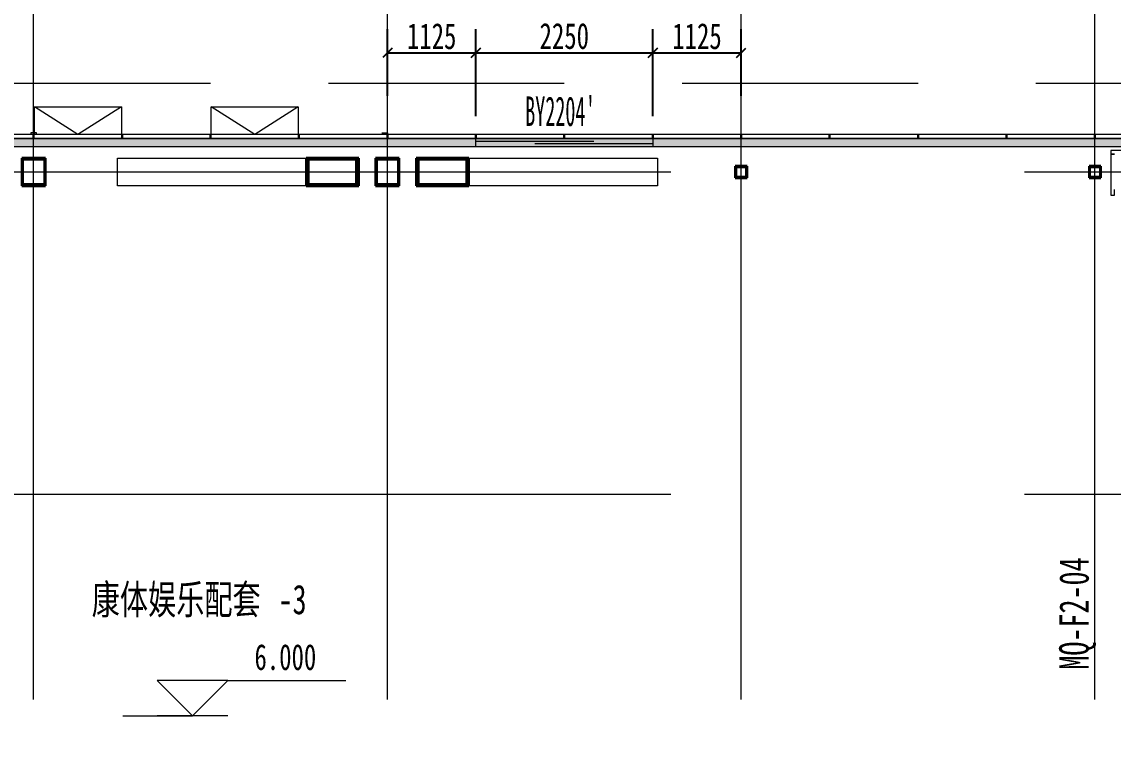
# Model space of a CAD drawing. Header units: millimetres. Extents: x 124696 to 347024, y 412631 to 564609.
# Drawn here: x 199022 to 212904, y 480661 to 489762 of the extents above; entities that cross this region are included whole.
import ezdxf

# ---------------------------------------------------------------- set-up
doc = ezdxf.new("R2010")
doc.units = ezdxf.units.MM
doc.header["$LTSCALE"] = 1500
doc.header["$MEASUREMENT"] = 0
for name, pattern in [('二层平面图$0$IMPORT-216002', [3, 2, -1]), ('二层平面图$0$划线 1mm', [2, 1, -1]), ('二层平面图$0$划线 2mm', [3.6, 2, -1.6]), ('二层平面图$0$轴网线_12_3_3_3 mm', [21, 12, -3, 3, -3])]:
    doc.linetypes.add(name, pattern=pattern)
doc.layers.add('0-建筑底图', color=7, linetype='Continuous')
for name, color, linetype, lineweight in [('二层平面图$0$0-1', 7, 'Continuous', 5), ('二层平面图$0$A-ANNO-IDEN-LEVL', 3, 'Continuous', 15), ('二层平面图$0$A-LINE', 7, 'Continuous', 9), ('二层平面图$0$A-LINE-1', 7, '二层平面图$0$IMPORT-216002', 9), ('二层平面图$0$A-WALL-2', 170, 'Continuous', 20), ('二层平面图$0$A-WALL-CURT-PANEL-2', 7, 'Continuous', 9), ('二层平面图$0$A-WALL-CURT-PANEL-3', 140, 'Continuous', 9), ('二层平面图$0$A-WALL-CURT-STILE-2', 7, 'Continuous', 9), ('二层平面图$0$A-WALL-CURT-STILE-3', 7, 'Continuous', 9), ('二层平面图$0$A-WINDOW', 51, 'Continuous', 9), ('二层平面图$0$A-WINDOW-1', 51, '二层平面图$0$划线 2mm', 9), ('二层平面图$0$A-WINDOW-2', 51, '二层平面图$0$划线 1mm', 9), ('二层平面图$0$A-WINDOW-IDEN', 53, 'Continuous', 15), ('二层平面图$0$ANNO-DIMS', 3, 'Continuous', 15), ('二层平面图$0$ANNO-DOTE-1', 10, '二层平面图$0$轴网线_12_3_3_3 mm', 15), ('二层平面图$0$ANNO-TEXT', 7, 'Continuous', 15), ('二层平面图$0$S-BEAM', 4, 'Continuous', 9), ('二层平面图$0$S-BEAM-1', 7, 'Continuous', 9), ('二层平面图$0$S-BEAM-2', 130, 'Continuous', 35), ('二层平面图$0$S-COLU-1', 250, 'Continuous', 5), ('二层平面图$0$S-COLU-2', 130, 'Continuous', 35), ('二层平面图$0$WALL-HATCH', 252, 'Continuous', 9), ('二层平面图$0$WALL-IDEN', 233, 'Continuous', 15)]:
    doc.layers.add(name, color=color, linetype=linetype, lineweight=lineweight)
doc.styles.add('二层平面图$0$黑体', font='simhei.ttf', dxfattribs={"width": 0.7, "height": 375})
doc.styles.add('二层平面图$0$黑体_5', font='simhei.ttf', dxfattribs={"width": 0.7, "height": 330})
doc.styles.add('二层平面图$0$黑体_6', font='simhei.ttf', dxfattribs={"width": 0.5, "height": 375})
doc.styles.add('二层平面图$0$黑体_B', font='', dxfattribs={"width": 0.7, "height": 375})
doc.styles.get('二层平面图$0$黑体_B').set_extended_font_data('SimHei', bold=True)
doc.dimstyles.new('二层平面图$0$直线_2_2mm_黑体_引线_文字在上_3', dxfattribs={"dimscale": 304.8, "dimtxt": 412.811453, "dimasz": 0.393701, "dimexe": 0.984252, "dimexo": 0.0625, "dimgap": 0.147638, "dimtad": 1, "dimdec": 0, "dimzin": 0, "dimdsep": 46, "dimtxsty": '二层平面图$0$黑体_5', "dimblk1": '二层平面图$0$_Oblique', "dimblk2": '二层平面图$0$_Oblique', "dimsah": 1, "dimcen": 0.09, "dimazin": 0, "dimtfac": 1, "dimtdec": 4, "dimtix": 1, "dimtmove": 0, "dimatfit": 3, "dimfxl": 3.937008, "dimfxlon": 1, "dimtvp": 1, "dimtolj": 1, "dimtzin": 0, "dimarcsym": 2})

# ---------------------------------------------------------------- blocks, each defined once
blk = doc.blocks.new('二层平面图$0$S-梁-钢-箱形1 - _-300x350x14x14-V38-104-2F')
at = {"layer": '二层平面图$0$S-BEAM-1'}
h = blk.add_hatch(color=256, dxfattribs=at)
h.paths.add_polyline_path([(23535, 15575), (23535, 15925), (22865, 15925), (22865, 15575)])
h.paths.add_polyline_path([(23504, 15589), (22896, 15589), (22896, 15911), (23504, 15911), (23504, 15614)])
for p, q in [((23535, 15925), (25935, 15925)), ((25935, 15575), (23535, 15575))]:
    blk.add_line(p, q, dxfattribs=at)
at = {"layer": '二层平面图$0$S-BEAM-2'}
for p, q in [((23535, 15925), (22865, 15925)), ((22865, 15925), (22865, 15575)), ((22896, 15589), (22896, 15911)), ((22896, 15911), (23504, 15911)), ((23504, 15911), (23504, 15589)), ((23535, 15575), (23535, 15925)), ((22865, 15575), (23535, 15575)), ((23504, 15589), (22896, 15589))]:
    blk.add_line(p, q, dxfattribs=at)
blk = doc.blocks.new('二层平面图$0$S-梁-钢-箱形1 - _-300x350x14x14-V39-104-2F')
at = {"layer": '二层平面图$0$S-BEAM-1'}
h = blk.add_hatch(color=256, dxfattribs=at)
h.paths.add_polyline_path([(22135, 15575), (22135, 15925), (21465, 15925), (21465, 15575)])
h.paths.add_polyline_path([(22104, 15589), (21496, 15589), (21496, 15911), (22104, 15911), (22104, 15614)])
for p, q in [((19065, 15925), (21465, 15925)), ((21465, 15575), (19065, 15575))]:
    blk.add_line(p, q, dxfattribs=at)
at = {"layer": '二层平面图$0$S-BEAM-2'}
for p, q in [((22135, 15925), (21465, 15925)), ((21465, 15925), (21465, 15575)), ((21496, 15589), (21496, 15911)), ((21496, 15911), (22104, 15911)), ((22104, 15911), (22104, 15589)), ((22135, 15575), (22135, 15925)), ((21465, 15575), (22135, 15575)), ((22104, 15589), (21496, 15589))]:
    blk.add_line(p, q, dxfattribs=at)
blk = doc.blocks.new('二层平面图$0$SHS-Structure-Center_rvt-1-104-2F')
at = {"layer": '二层平面图$0$S-COLU-1'}
h = blk.add_hatch(color=256, dxfattribs=at)
h.paths.add_polyline_path([(54150, 31325), (54150, 31675), (53850, 31675), (53850, 31325), (54142, 31325)])
h.paths.add_polyline_path([(53864, 31339), (53864, 31661), (54136, 31661), (54136, 31339)])
h = blk.add_hatch(color=256, dxfattribs=at)
h.paths.add_polyline_path([(58650, 31325), (58650, 31675), (58350, 31675), (58350, 31325)])
h.paths.add_polyline_path([(58636, 31339), (58364, 31339), (58364, 31661), (58636, 31661), (58636, 31648)])
h = blk.add_hatch(color=256, dxfattribs=at)
h.paths.add_polyline_path([(63075, 31425), (63075, 31575), (62925, 31575), (62925, 31425)])
h.paths.add_polyline_path([(62935, 31435), (62935, 31565), (63065, 31565), (63065, 31435)])
h = blk.add_hatch(color=256, dxfattribs=at)
h.paths.add_polyline_path([(67425, 31425), (67575, 31425), (67575, 31575), (67425, 31575)])
h.paths.add_polyline_path([(67565, 31435), (67435, 31435), (67435, 31565), (67565, 31565)])
at = {"layer": '二层平面图$0$S-COLU-2'}
for p, q in [((54150, 31675), (53850, 31675)), ((53850, 31675), (53850, 31325)), ((53864, 31661), (54136, 31661)), ((53864, 31339), (53864, 31661)), ((54136, 31661), (54136, 31339)), ((54150, 31325), (54150, 31675)), ((58650, 31675), (58350, 31675)), ((58350, 31675), (58350, 31325)), ((58364, 31661), (58636, 31661)), ((58364, 31339), (58364, 31661)), ((58636, 31661), (58636, 31339)), ((58650, 31325), (58650, 31675)), ((63075, 31575), (62925, 31575)), ((62925, 31575), (62925, 31425)), ((62935, 31565), (63065, 31565)), ((62935, 31435), (62935, 31565)), ((63065, 31565), (63065, 31435)), ((63075, 31425), (63075, 31575)), ((67575, 31575), (67425, 31575)), ((67425, 31575), (67425, 31425)), ((67435, 31565), (67565, 31565)), ((67435, 31435), (67435, 31565)), ((67565, 31565), (67565, 31435)), ((67575, 31425), (67575, 31575)), ((62925, 31425), (63075, 31425)), ((63065, 31435), (62935, 31435)), ((67425, 31425), (67575, 31425)), ((67565, 31435), (67435, 31435)), ((53850, 31325), (54150, 31325)), ((54136, 31339), (53864, 31339)), ((58350, 31325), (58650, 31325)), ((58636, 31339), (58364, 31339))]:
    blk.add_line(p, q, dxfattribs=at)
at = {"layer": '二层平面图$0$S-BEAM'}
for name in ['二层平面图$0$S-梁-钢-箱形1 - _-300x350x14x14-V39-104-2F', '二层平面图$0$S-梁-钢-箱形1 - _-300x350x14x14-V38-104-2F']:
    blk.add_blockref(name, (36000, 15750), dxfattribs=at)
blk = doc.blocks.new('二层平面图$0$系统嵌板 - 深灰色蜂窝铝板-12268435-104-2F')
at = {"layer": '二层平面图$0$A-WALL-CURT-PANEL-3'}
for p, q in [((260, 50), (-260, 50)), ((-260, 50), (-260, 0)), ((-260, 0), (-190, 0)), ((260, 0), (260, 50))]:
    blk.add_line(p, q, dxfattribs=at)
blk = doc.blocks.new('二层平面图$0$系统嵌板 - 深灰色蜂窝铝板-12268436-104-2F')
at = {"layer": '二层平面图$0$A-WALL-CURT-PANEL-3'}
for p, q in [((150, 50), (-150, 50)), ((-150, 50), (-150, 0)), ((-150, 0), (-100, 0)), ((125, 0), (150, 0)), ((150, 0), (150, 50))]:
    blk.add_line(p, q, dxfattribs=at)
blk = doc.blocks.new('二层平面图$0$系统嵌板 - 白色艾特板-12965176-104-2F')
at = {"layer": '二层平面图$0$A-WALL-CURT-PANEL-3'}
for p, q in [((557, 0), (-561, 0)), ((-561, 0), (-561, -50)), ((557, -50), (557, 0)), ((-561, -50), (557, -50))]:
    blk.add_line(p, q, dxfattribs=at)
blk = doc.blocks.new('二层平面图$0$系统嵌板 - 白色艾特板-12965208-104-2F')
at = {"layer": '二层平面图$0$A-WALL-CURT-PANEL-3'}
for p, q in [((556, 0), (-560, 0)), ((-560, 0), (-560, -50)), ((556, -50), (556, 0)), ((-560, -50), (556, -50))]:
    blk.add_line(p, q, dxfattribs=at)
blk = doc.blocks.new('二层平面图$0$系统嵌板 - 白色艾特板-12965207-104-2F')
at = {"layer": '二层平面图$0$A-WALL-CURT-PANEL-3'}
for p, q in [((560.5, 0), (-556.5, 0)), ((-556.5, 0), (-556.5, -50)), ((560.5, -50), (560.5, 0)), ((-556.5, -50), (560.5, -50))]:
    blk.add_line(p, q, dxfattribs=at)
blk = doc.blocks.new('二层平面图$0$系统嵌板 - 白色艾特板-12965143-104-2F')
at = {"layer": '二层平面图$0$A-WALL-CURT-PANEL-3'}
for p, q in [((558.5, 0), (-558.5, 0)), ((-558.5, 0), (-558.5, -50)), ((558.5, -50), (558.5, 0)), ((-558.5, -50), (558.5, -50))]:
    blk.add_line(p, q, dxfattribs=at)
blk = doc.blocks.new('二层平面图$0$系统嵌板 - 白色艾特板-12950985-104-2F')
at = {"layer": '二层平面图$0$A-WALL-CURT-PANEL-3'}
for p, q in [((558.5, 0), (-558.5, 0)), ((-558.5, 0), (-558.5, -50)), ((558.5, -50), (558.5, 0)), ((-558.5, -50), (558.5, -50))]:
    blk.add_line(p, q, dxfattribs=at)
blk = doc.blocks.new('二层平面图$0$系统嵌板 - 白色艾特板-12950986-104-2F')
at = {"layer": '二层平面图$0$A-WALL-CURT-PANEL-3'}
for p, q in [((558.5, 0), (-558.5, 0)), ((-558.5, 0), (-558.5, -50)), ((558.5, -50), (558.5, 0)), ((-558.5, -50), (558.5, -50))]:
    blk.add_line(p, q, dxfattribs=at)
blk = doc.blocks.new('二层平面图$0$系统嵌板 - 白色艾特板-12950984-104-2F')
at = {"layer": '二层平面图$0$A-WALL-CURT-PANEL-3'}
for p, q in [((210.5, 0), (-210.5, 0)), ((-210.5, 0), (-210.5, -50)), ((210.5, -50), (210.5, 0)), ((-210.5, -50), (210.5, -50))]:
    blk.add_line(p, q, dxfattribs=at)
blk = doc.blocks.new('二层平面图$0$矩形竖梃 - 幕墙龙骨_70_250-V662-104-2F')
at = {"layer": '二层平面图$0$A-WALL-CURT-STILE-2'}
for p, q in [((58430, 32000), (58500, 32000)), ((58500, 32000), (58500, 31975))]:
    blk.add_line(p, q, dxfattribs=at)
blk = doc.blocks.new('二层平面图$0$矩形竖梃 - 幕墙龙骨_70_250-13020148-104-2F')
at = {"layer": '二层平面图$0$A-WALL-CURT-STILE-2'}
blk.add_line((63000, 31975), (63000, 32000), dxfattribs=at)
blk = doc.blocks.new('二层平面图$0$A-金属百叶 - BY2204_-12935238-104-2F')
at = {"layer": '二层平面图$0$A-WINDOW'}
for p, q in [((-1125, -50), (-1125, 50)), ((1125, 50), (1125, -50))]:
    blk.add_line(p, q, dxfattribs=at)
at = {"layer": '二层平面图$0$A-WINDOW-2'}
for p, q in [((-1125, 17), (1125, 17)), ((1125, -17), (-1125, -17))]:
    blk.add_line(p, q, dxfattribs=at)
blk = doc.blocks.new('二层平面图$0$A-嵌板_上悬铝窗 - SC1111_-13127255-104-2F')
at = {"layer": '二层平面图$0$A-WINDOW-1'}
for p, q in [((0, 2.5), (-553.5, 352.5)), ((-553.5, 352.5), (553.5, 352.5)), ((-553.5, 2.5), (-553.5, 352.5)), ((553.5, 352.5), (0, 2.5)), ((553.5, 352.5), (553.5, 2.5))]:
    blk.add_line(p, q, dxfattribs=at)
blk = doc.blocks.new('二层平面图$0$矩形竖梃 - 8 x 50 mm 蜂窝铝板幕墙开缝-12387415-104-2F')
at = {"layer": '二层平面图$0$A-WALL-CURT-STILE-3'}
for p, q in [((-4, 50), (4, 50)), ((-4, 0), (-4, 50)), ((4, 0), (-4, 0)), ((4, 50), (4, 0))]:
    blk.add_line(p, q, dxfattribs=at)
blk = doc.blocks.new('二层平面图$0$矩形竖梃 - 8 x 50 mm 蜂窝铝板幕墙开缝-6358895-104-2F')
at = {"layer": '二层平面图$0$A-WALL-CURT-STILE-3'}
for p, q in [((-4, 50), (4, 50)), ((-4, 0), (-4, 50)), ((4, 0), (-4, 0)), ((4, 50), (4, 0))]:
    blk.add_line(p, q, dxfattribs=at)
blk = doc.blocks.new('二层平面图$0$矩形竖梃 - 幕墙龙骨_70_250-13020179-104-2F')
at = {"layer": '二层平面图$0$A-WALL-CURT-STILE-2'}
for p, q in [((-70, -25), (-70, 0)), ((0, -25), (-70, -25)), ((0, 0), (0, -25))]:
    blk.add_line(p, q, dxfattribs=at)
blk = doc.blocks.new('二层平面图$0$_Oblique')
at = {"color": 0, "linetype": 'ByBlock', "lineweight": -2}
blk.add_line((-0.5, -0.5), (0.5, 0.5), dxfattribs=at)
blk = doc.blocks.new('*D2657')
at = {"layer": '二层平面图$0$ANNO-DIMS', "color": 0, "lineweight": -2, "transparency": 16777216}
for p, q in [((58500, 32468), (58500, 33316)), ((59625, 32211), (59625, 33316)), ((58500, 33016), (59625, 33016))]:
    blk.add_line(p, q, dxfattribs=at)
at = {"layer": '二层平面图$0$ANNO-DIMS', "color": 0, "lineweight": -2, "transparency": 16777216, "xscale": 120, "yscale": 120, "zscale": 120, "rotation": 180}
blk.add_blockref('二层平面图$0$_Oblique', (58500, 33016), dxfattribs=at)
at = {"layer": '二层平面图$0$ANNO-DIMS', "color": 0, "lineweight": -2, "transparency": 16777216, "xscale": 120, "yscale": 120, "zscale": 120}
blk.add_blockref('二层平面图$0$_Oblique', (59625, 33016), dxfattribs=at)
at = {"layer": '二层平面图$0$ANNO-DIMS', "color": 0, "transparency": 16777216, "insert": (59063, 33226), "char_height": 330, "width": 806.42, "attachment_point": 5, "style": '二层平面图$0$黑体_5'}
blk.add_mtext('\\A1;1125', dxfattribs=at)
blk = doc.blocks.new('*D2658')
at = {"layer": '二层平面图$0$ANNO-DIMS', "color": 0, "lineweight": -2, "transparency": 16777216}
for p, q in [((59625, 32211), (59625, 33316)), ((61875, 32211), (61875, 33316)), ((59625, 33016), (61875, 33016))]:
    blk.add_line(p, q, dxfattribs=at)
at = {"layer": '二层平面图$0$ANNO-DIMS', "color": 0, "lineweight": -2, "transparency": 16777216, "xscale": 120, "yscale": 120, "zscale": 120, "rotation": 180}
blk.add_blockref('二层平面图$0$_Oblique', (59625, 33016), dxfattribs=at)
at = {"layer": '二层平面图$0$ANNO-DIMS', "color": 0, "lineweight": -2, "transparency": 16777216, "xscale": 120, "yscale": 120, "zscale": 120}
blk.add_blockref('二层平面图$0$_Oblique', (61875, 33016), dxfattribs=at)
at = {"layer": '二层平面图$0$ANNO-DIMS', "color": 0, "transparency": 16777216, "insert": (60750, 33228), "char_height": 330, "width": 806.42, "attachment_point": 5, "style": '二层平面图$0$黑体_5'}
blk.add_mtext('\\A1;2250', dxfattribs=at)
blk = doc.blocks.new('*D2659')
at = {"layer": '二层平面图$0$ANNO-DIMS', "color": 0, "lineweight": -2, "transparency": 16777216}
for p, q in [((61875, 32211), (61875, 33316)), ((63000, 32468), (63000, 33316)), ((61875, 33016), (63000, 33016))]:
    blk.add_line(p, q, dxfattribs=at)
at = {"layer": '二层平面图$0$ANNO-DIMS', "color": 0, "lineweight": -2, "transparency": 16777216, "xscale": 120, "yscale": 120, "zscale": 120, "rotation": 180}
blk.add_blockref('二层平面图$0$_Oblique', (61875, 33016), dxfattribs=at)
at = {"layer": '二层平面图$0$ANNO-DIMS', "color": 0, "lineweight": -2, "transparency": 16777216, "xscale": 120, "yscale": 120, "zscale": 120}
blk.add_blockref('二层平面图$0$_Oblique', (63000, 33016), dxfattribs=at)
at = {"layer": '二层平面图$0$ANNO-DIMS', "color": 0, "transparency": 16777216, "insert": (62438, 33226), "char_height": 330, "width": 806.42, "attachment_point": 5, "style": '二层平面图$0$黑体_5'}
blk.add_mtext('\\A1;1125', dxfattribs=at)
blk = doc.blocks.new('二层平面图$0$高程点 - 高程点符号-322107-104-2F')
at = {"layer": '二层平面图$0$A-ANNO-IDEN-LEVL'}
for p, q in [((-3, 3), (-13, 3)), ((-3, 3), (3, 3)), ((0, 0), (-3, 3)), ((0, 0), (3, 3)), ((-2.999, 0), (2.991, 0))]:
    blk.add_line(p, q, dxfattribs=at)
blk = doc.blocks.new('二层平面图')
at = {"layer": '二层平面图$0$WALL-HATCH'}
h = blk.add_hatch(dxfattribs=at)
h.set_pattern_fill('FP_124', color=8, angle=-113.578, style=0, pattern_type=2)
h.set_pattern_definition([(246.422, (40449.556, 31917.38), (-0.21196, -152.88676), [26.213, -13.882, 69.19, -13.882, -42.855]), (246.422, (40449.556, 31917.38), (-0.21196, -152.88676), [-123.167, 26.213, -16.642]), (293.58, (40489.474, 31917.38), (66.51436, -0.00144), [26.213, -13.882, 69.26, -13.882, -42.855]), (293.58, (40489.474, 31917.38), (66.51436, -0.00144), [-123.237, 26.213, -16.642]), (180, (40489.47, 31917.38), (-2e-11, -152.4), [39.907, -26.604]), (180, (40456.22, 31780.22), (-2e-11, -152.4), [39.907, -26.604]), (270, (40500, 31893.26), (66.513, -7e-12), [12.722, -139.678]), (270, (40466.744, 31817.06), (66.513, -7e-12), [12.722, -139.678]), (270, (40439.04, 31893.26), (66.513, -7e-12), [12.722, -139.678]), (270, (40405.784, 31817.06), (66.513, -7e-12), [12.722, -139.678])])
h.paths.add_polyline_path([(67925, 31825), (67925, 31925), (40775, 31925), (40775, 31825), (66567.8, 31825)])
h.paths.add_polyline_path([(30671.8, 31825), (31225, 31825), (31225, 31925), (17450, 31925), (17450, 31825), (27910.6, 31825)])
at = {"layer": '二层平面图$0$A-ANNO-IDEN-LEVL', "color": 8}
for p, q in [((55134.5, 24578.9), (55686.1, 24578.9)), ((55686.1, 24578.9), (56021.8, 24578.9))]:
    blk.add_line(p, q, dxfattribs=at)
at = {"layer": '二层平面图$0$A-LINE', "color": 8}
for p, q in [((55064.5, 31675), (55064.5, 31325)), ((61935.5, 31675), (61935.5, 31325))]:
    blk.add_line(p, q, dxfattribs=at)
at = {"layer": '二层平面图$0$A-LINE-1', "color": 8}
blk.add_line((78750, 32625), (41625.1, 32625), dxfattribs=at)
at = {"layer": '二层平面图$0$A-WALL-2', "color": 8}
for p, q in [((67925, 31925), (40775, 31925)), ((40775, 31825), (67925, 31825))]:
    blk.add_line(p, q, dxfattribs=at)
at = {"layer": '二层平面图$0$ANNO-DOTE-1', "color": 8}
for p, q in [((54000, -6710.3), (54000, 106757.2)), ((58500, -6710.3), (58500, 106757.2)), ((63000, -6710.3), (63000, 106757.2)), ((67500, -6710.3), (67500, 106757.2)), ((-18896.2, 31500), (161528.2, 31500)), ((-18896.2, 27400), (161528.2, 27400))]:
    blk.add_line(p, q, dxfattribs=at)
at = {"layer": '二层平面图$0$0-1', "color": 8}
blk.add_blockref('二层平面图$0$SHS-Structure-Center_rvt-1-104-2F', (0, 0), dxfattribs=at)
at = {"layer": '二层平面图$0$A-ANNO-IDEN-LEVL', "color": 8, "extrusion": (0, 0, -1), "xscale": 149.9999999999999, "yscale": 149.9999999999999, "zscale": 149.9999999999999}
blk.add_blockref('二层平面图$0$高程点 - 高程点符号-322107-104-2F', (-56021.8, 24578.9), dxfattribs=at)
at = {"layer": '二层平面图$0$A-WALL-CURT-PANEL-2', "color": 8}
for name, p in [('二层平面图$0$系统嵌板 - 白色艾特板-12965208-104-2F', (53439.5, 31975)), ('二层平面图$0$系统嵌板 - 白色艾特板-12965176-104-2F', (54564.5, 31975)), ('二层平面图$0$系统嵌板 - 白色艾特板-12965207-104-2F', (55685.5, 31975)), ('二层平面图$0$系统嵌板 - 白色艾特板-12965143-104-2F', (56812.5, 31975)), ('二层平面图$0$系统嵌板 - 白色艾特板-12950985-104-2F', (57937.5, 31975)), ('二层平面图$0$系统嵌板 - 白色艾特板-12950985-104-2F', (59062.5, 31975)), ('二层平面图$0$系统嵌板 - 白色艾特板-12950986-104-2F', (60187.5, 31975)), ('二层平面图$0$系统嵌板 - 白色艾特板-12950986-104-2F', (61312.5, 31975)), ('二层平面图$0$系统嵌板 - 白色艾特板-12950985-104-2F', (62437.5, 31975)), ('二层平面图$0$系统嵌板 - 白色艾特板-12950985-104-2F', (63562.5, 31975)), ('二层平面图$0$系统嵌板 - 白色艾特板-12950985-104-2F', (64687.5, 31975)), ('二层平面图$0$系统嵌板 - 白色艾特板-12950985-104-2F', (65812.5, 31975)), ('二层平面图$0$系统嵌板 - 白色艾特板-12950985-104-2F', (66937.5, 31975)), ('二层平面图$0$系统嵌板 - 白色艾特板-12950984-104-2F', (67714.5, 31975)), ('二层平面图$0$系统嵌板 - 深灰色蜂窝铝板-12268436-104-2F', (67850, 31725))]:
    blk.add_blockref(name, p, dxfattribs=at)
at = {"layer": '二层平面图$0$A-WALL-CURT-PANEL-2', "color": 8, "rotation": 90}
blk.add_blockref('二层平面图$0$系统嵌板 - 深灰色蜂窝铝板-12268435-104-2F', (67750, 31465), dxfattribs=at)
at = {"layer": '二层平面图$0$A-WALL-CURT-STILE-2', "color": 8, "extrusion": (0, 0, -1), "rotation": 180}
for name, p in [('二层平面图$0$矩形竖梃 - 幕墙龙骨_70_250-13020179-104-2F', (-54035, 31975)), ('二层平面图$0$矩形竖梃 - 8 x 50 mm 蜂窝铝板幕墙开缝-12387415-104-2F', (-54000, 31975)), ('二层平面图$0$矩形竖梃 - 8 x 50 mm 蜂窝铝板幕墙开缝-6358895-104-2F', (-55125, 31975)), ('二层平面图$0$矩形竖梃 - 8 x 50 mm 蜂窝铝板幕墙开缝-12387415-104-2F', (-56250, 31975)), ('二层平面图$0$矩形竖梃 - 8 x 50 mm 蜂窝铝板幕墙开缝-12387415-104-2F', (-57375, 31975)), ('二层平面图$0$矩形竖梃 - 8 x 50 mm 蜂窝铝板幕墙开缝-12387415-104-2F', (-58500, 31975)), ('二层平面图$0$矩形竖梃 - 8 x 50 mm 蜂窝铝板幕墙开缝-12387415-104-2F', (-59625, 31975)), ('二层平面图$0$矩形竖梃 - 8 x 50 mm 蜂窝铝板幕墙开缝-12387415-104-2F', (-60750, 31975)), ('二层平面图$0$矩形竖梃 - 8 x 50 mm 蜂窝铝板幕墙开缝-12387415-104-2F', (-61875, 31975)), ('二层平面图$0$矩形竖梃 - 8 x 50 mm 蜂窝铝板幕墙开缝-12387415-104-2F', (-63000, 31975)), ('二层平面图$0$矩形竖梃 - 8 x 50 mm 蜂窝铝板幕墙开缝-12387415-104-2F', (-64125, 31975)), ('二层平面图$0$矩形竖梃 - 8 x 50 mm 蜂窝铝板幕墙开缝-12387415-104-2F', (-65250, 31975)), ('二层平面图$0$矩形竖梃 - 8 x 50 mm 蜂窝铝板幕墙开缝-12387415-104-2F', (-66375, 31975)), ('二层平面图$0$矩形竖梃 - 8 x 50 mm 蜂窝铝板幕墙开缝-12387415-104-2F', (-67500, 31975))]:
    blk.add_blockref(name, p, dxfattribs=at)
at = {"layer": '二层平面图$0$A-WALL-CURT-STILE-2', "color": 8}
for name in ['二层平面图$0$矩形竖梃 - 幕墙龙骨_70_250-V662-104-2F', '二层平面图$0$矩形竖梃 - 幕墙龙骨_70_250-13020148-104-2F']:
    blk.add_blockref(name, (0, 0), dxfattribs=at)
at = {"layer": '二层平面图$0$A-WINDOW', "color": 8}
for name, p in [('二层平面图$0$A-嵌板_上悬铝窗 - SC1111_-13127255-104-2F', (54562.5, 31975)), ('二层平面图$0$A-嵌板_上悬铝窗 - SC1111_-13127255-104-2F', (56812.5, 31975)), ('二层平面图$0$A-金属百叶 - BY2204_-12935238-104-2F', (60750, 31875))]:
    blk.add_blockref(name, p, dxfattribs=at)
at = {"layer": '二层平面图$0$A-ANNO-IDEN-LEVL', "color": 8, "insert": (56809, 25493.3), "char_height": 330, "width": 990.683, "attachment_point": 1, "line_spacing_factor": 0.872751, "style": '二层平面图$0$黑体_5'}
blk.add_mtext('6.000', dxfattribs=at)
at = {"layer": '二层平面图$0$A-WINDOW-IDEN', "color": 8, "insert": (60253.3, 32460.4), "char_height": 375, "width": 1178.481, "attachment_point": 1, "style": '二层平面图$0$黑体_6'}
blk.add_mtext("BY2204'", dxfattribs=at)
at = {"layer": '二层平面图$0$ANNO-TEXT', "color": 8, "char_height": 375, "attachment_point": 1, "style": '二层平面图$0$黑体_B'}
for s, insert, width in [('康体娱乐配套', (54739.2, 26248.5), 2878.86), ('-3', (57114.5, 26248.5), 488.228)]:
    blk.add_mtext(s, dxfattribs=dict(at, insert=insert, width=width))
at = {"layer": '二层平面图$0$WALL-IDEN', "color": 8, "insert": (67045.5, 25167.8), "char_height": 375, "width": 1885.569, "attachment_point": 1, "rotation": 90, "style": '二层平面图$0$黑体'}
blk.add_mtext('MQ-F2-04', dxfattribs=at)
at = {"layer": '二层平面图$0$ANNO-DIMS', "color": 8}
for base, p1, p2, override, picture, middle in [((59625, 33016.1), (58500, 32448.5), (59625, 32191.5), {"dimpost": '<>', "dimfxl": 1153.992833}, '*D2657', (59062.5, 33226.1)), ((61875, 33016.1), (59625, 32191.5), (61875, 32191.5), {"dimpost": '<>', "dimfxl": 2250}, '*D2658', (60750, 33228)), ((63000, 33016.1), (61875, 32191.5), (63000, 32448.5), {"dimpost": '<>', "dimfxl": 1153.992832}, '*D2659', (62437.5, 33226.1))]:
    dim = blk.add_linear_dim(base=base, p1=p1, p2=p2, dimstyle='二层平面图$0$直线_2_2mm_黑体_引线_文字在上_3', override=override, dxfattribs=at)
    dim.commit()
    dim.dimension.update_dxf_attribs({"geometry": picture, "text_midpoint": middle})

msp = doc.modelspace()

# ---------------------------------------------------------------- block references
at = {"layer": '0-建筑底图'}
msp.add_blockref('二层平面图', (145172, 456352), dxfattribs=at)

doc.saveas('drawing.dxf')
